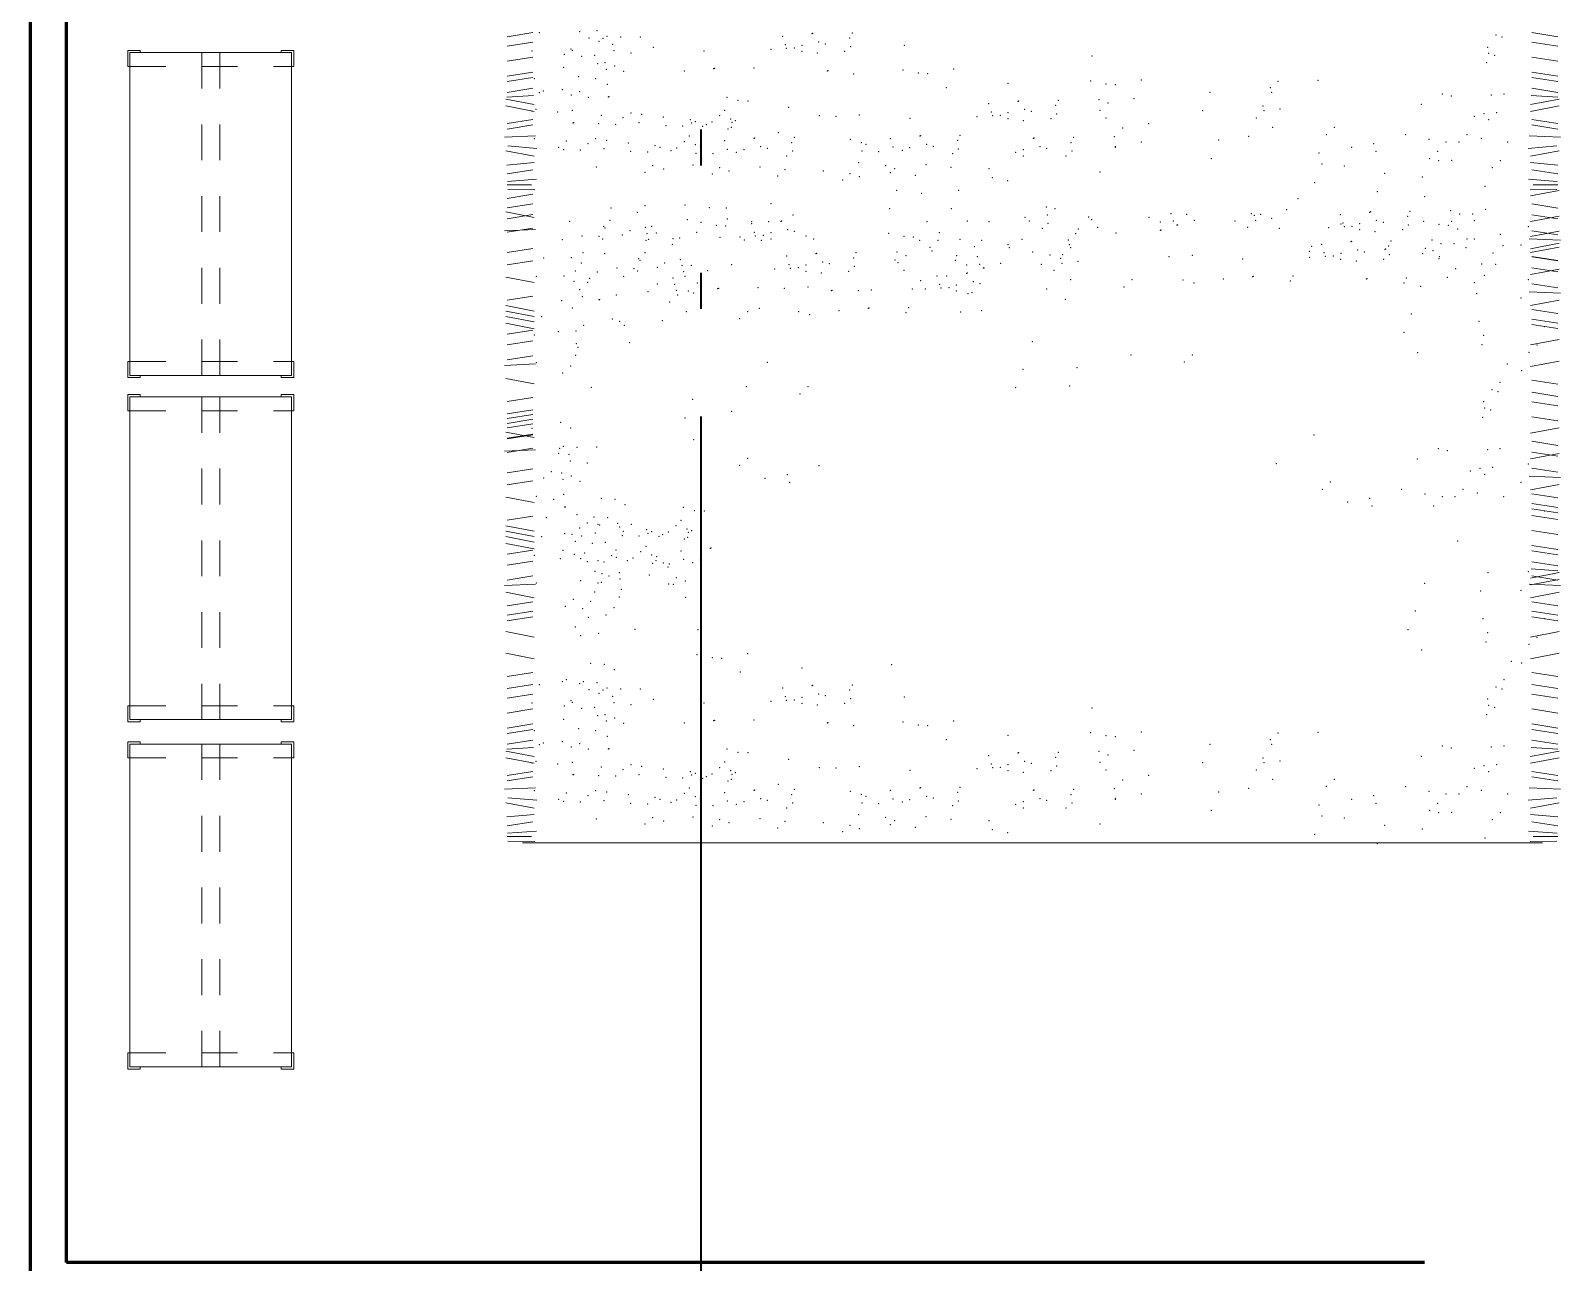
# Model space of a CAD drawing. Header units: metres. Extents: x 78 to 178, y -74 to 157.
# Drawn here: x 127.108 to 131.372, y 16.656 to 20.091 of the extents above; entities that cross this region are included whole.
import ezdxf

# ---------------------------------------------------------------- set-up
doc = ezdxf.new("R2010")
doc.units = ezdxf.units.M
doc.linetypes.add('ACAD_ISO05W100', pattern=[33, 24, -3, 0, -3, 0, -3])
doc.linetypes.add('HIDDEN5', pattern=[0.07, 0.04, -0.03])
for name, color, linetype, lineweight in [('Cortes', 7, 'Continuous', 40), ('envolvente', 164, 'Continuous', 60), ('mobiliario', 252, 'Continuous', 9)]:
    doc.layers.add(name, color=color, linetype=linetype, lineweight=lineweight)

# ---------------------------------------------------------------- blocks, each defined once
blk = doc.blocks.new('10260204')
at = {"color": 8, "linetype": 'HIDDEN5'}
for p, q in [((0.0499, -0.0113), (0.0499, -0.4612)), ((0.8726, -0.0113), (0.8726, -0.4612)), ((0.0113, -0.2112), (0.9113, -0.2112)), ((0.0113, -0.2613), (0.9113, -0.2613))]:
    blk.add_line(p, q, dxfattribs=at)
for points in [[(0.0499, -0.0113), (0.0499, -0.0049), (0.0049, -0.0049), (0.0049, -0.0399), (0.0113, -0.0399)], [(0.8726, -0.0113), (0.8726, -0.0049), (0.9176, -0.0049), (0.9176, -0.0399), (0.9113, -0.0399)], [(0.0499, -0.4612), (0.0499, -0.4676), (0.0049, -0.4676), (0.0049, -0.4326), (0.0113, -0.4326)], [(0.8726, -0.4612), (0.8726, -0.4676), (0.9176, -0.4676), (0.9176, -0.4326), (0.9113, -0.4326)]]:
    blk.add_lwpolyline(points)
blk.add_lwpolyline([(0.0113, -0.4612), (0.0113, -0.0113), (0.9113, -0.0113), (0.9113, -0.4612)], close=True)

msp = doc.modelspace()

# ---------------------------------------------------------------- linework, layer by layer
at = {"layer": 'Cortes', "linetype": 'ACAD_ISO05W100', "ltscale": 0.1}
msp.add_line((128.97649, 36.51527), (128.97649, -7.32235), dxfattribs=at)
at = {"layer": 'envolvente'}
for p, q in [((127.10784, 11.5853), (127.10784, 22.65601)), ((127.20784, 16.65601), (127.20784, 22.45601)), ((130.9932, 16.65601), (127.20784, 16.65601))]:
    msp.add_line(p, q, dxfattribs=at)
at = {"layer": 'mobiliario'}
for p, q in [((128.43613, 20.07399), (128.50801, 20.08535)), ((128.43613, 20.04749), (128.50801, 20.05885)), ((131.36474, 20.07399), (131.29286, 20.08535)), ((131.36474, 20.04749), (131.29286, 20.05885)), ((128.43613, 20.00584), (128.50801, 20.0172)), ((131.36474, 20.00584), (131.29286, 20.0172)), ((128.43613, 19.9642), (128.50801, 19.97556)), ((128.43613, 19.94906), (128.50801, 19.96041)), ((131.36474, 19.9642), (131.29286, 19.97556)), ((131.36474, 19.94906), (131.29286, 19.96041)), ((128.43613, 19.91877), (128.50801, 19.93013)), ((131.36474, 19.91877), (131.29286, 19.93013)), ((128.43234, 19.89984), (128.51179, 19.8847)), ((128.43234, 19.88091), (128.51179, 19.86577)), ((128.4355, 19.90517), (128.51011, 19.91002)), ((131.36853, 19.89984), (131.28908, 19.8847)), ((131.36853, 19.88091), (131.28908, 19.86577)), ((131.36537, 19.90517), (131.29076, 19.91002)), ((128.43613, 19.8317), (128.50801, 19.84305)), ((131.36474, 19.8317), (131.29286, 19.84305)), ((128.42856, 19.79384), (128.51558, 19.79762)), ((128.43613, 19.81655), (128.50801, 19.82791)), ((131.37231, 19.79384), (131.28529, 19.79762)), ((131.36474, 19.81655), (131.29286, 19.82791)), ((128.43234, 19.75598), (128.51179, 19.74083)), ((128.43841, 19.76944), (128.51883, 19.76265)), ((131.36246, 19.76944), (131.28204, 19.76265)), ((131.36853, 19.75598), (131.28908, 19.74083)), ((128.4355, 19.71611), (128.51205, 19.7229)), ((128.43613, 19.69162), (128.50801, 19.70298)), ((131.36537, 19.71611), (131.28882, 19.7229)), ((131.36474, 19.69162), (131.29286, 19.70298)), ((128.43613, 19.66133), (128.50423, 19.66133)), ((128.43744, 19.67054), (128.51786, 19.67636)), ((131.36343, 19.67054), (131.28301, 19.67636)), ((131.36474, 19.66133), (131.29664, 19.66133)), ((128.43613, 19.6232), (128.50801, 19.63456)), ((128.43841, 19.64824), (128.51302, 19.64727)), ((131.36246, 19.64824), (131.28785, 19.64727)), ((131.36853, 19.64548), (131.28908, 19.63034)), ((128.43234, 19.58535), (128.51179, 19.5702)), ((128.43613, 19.5967), (128.50801, 19.60806)), ((128.43613, 19.56642), (128.50801, 19.57777)), ((128.43613, 19.56642), (128.50801, 19.57777)), ((131.36474, 19.59626), (131.29286, 19.60762)), ((131.36474, 19.56598), (131.29286, 19.57733)), ((128.42856, 19.53234), (128.51558, 19.53613)), ((128.43613, 19.52856), (128.50801, 19.53992)), ((131.36853, 19.57355), (131.28908, 19.5584)), ((131.36853, 19.53188), (131.28908, 19.51674)), ((131.36474, 19.52151), (131.29286, 19.53286)), ((131.37231, 19.50636), (131.28529, 19.51015)), ((131.36853, 19.49781), (131.28908, 19.48267)), ((128.43613, 19.47177), (128.50801, 19.48313)), ((128.43613, 19.4377), (128.50801, 19.44905)), ((131.36853, 19.48743), (131.28908, 19.47229)), ((131.36474, 19.44958), (131.29286, 19.46093)), ((131.36474, 19.44859), (131.29286, 19.45995)), ((128.43234, 19.40362), (128.51179, 19.38848)), ((131.36853, 19.42588), (131.28908, 19.41073)), ((131.36474, 19.41831), (131.29286, 19.42966)), ((131.37231, 19.35869), (131.28529, 19.36248)), ((131.36474, 19.37384), (131.29286, 19.38519)), ((128.43234, 19.32412), (128.51179, 19.30898)), ((128.43613, 19.33927), (128.50801, 19.35062)), ((131.36853, 19.33976), (131.28908, 19.32462)), ((128.43234, 19.30898), (128.51179, 19.29384)), ((128.43234, 19.29384), (128.51179, 19.27869)), ((131.36474, 19.30191), (131.29286, 19.31326)), ((131.36474, 19.2754), (131.29286, 19.28676)), ((128.43234, 19.27491), (128.51179, 19.25976)), ((128.43613, 19.24462), (128.50801, 19.25598)), ((131.36474, 19.26026), (131.29286, 19.27162)), ((128.43613, 19.21433), (128.50801, 19.22569)), ((131.36853, 19.22997), (131.28908, 19.21483)), ((128.42856, 19.15754), (128.51558, 19.16133)), ((128.43613, 19.17269), (128.50801, 19.18405)), ((131.36853, 19.1694), (131.28908, 19.15426)), ((128.43234, 19.12072), (128.51179, 19.10557)), ((131.36474, 19.10504), (131.29286, 19.1164)), ((128.43613, 19.05636), (128.50801, 19.06772)), ((131.36474, 19.07097), (131.29286, 19.08233)), ((128.43613, 19.02229), (128.50801, 19.03364)), ((128.43613, 19.00944), (128.50801, 19.02079)), ((131.36474, 19.04447), (131.29286, 19.05583)), ((128.43613, 18.99578), (128.50801, 19.00714)), ((128.43613, 18.98293), (128.50801, 18.99429)), ((131.36853, 18.9837), (131.28908, 18.96856)), ((131.36474, 19.00282), (131.29286, 19.01418)), ((128.43234, 18.97158), (128.51179, 18.95643)), ((128.43613, 18.95414), (128.50801, 18.9655)), ((128.43613, 18.95265), (128.50801, 18.96401)), ((128.43613, 18.95265), (128.50801, 18.96401)), ((131.36474, 18.93448), (131.29286, 18.94584)), ((128.42856, 18.91858), (128.51558, 18.92236)), ((128.43613, 18.91479), (128.50801, 18.92615)), ((131.36853, 18.91177), (131.28908, 18.89663)), ((131.36474, 18.9042), (131.29286, 18.91556)), ((128.43613, 18.858), (128.50801, 18.86936)), ((131.36474, 18.85973), (131.29286, 18.87109)), ((128.43613, 18.82393), (128.50801, 18.83529)), ((131.37231, 18.84458), (131.28529, 18.84837)), ((131.36853, 18.82566), (131.28908, 18.81051)), ((128.43234, 18.78986), (128.51179, 18.77471)), ((131.36474, 18.7878), (131.29286, 18.79915)), ((131.36474, 18.7613), (131.29286, 18.77265)), ((128.43613, 18.7255), (128.50801, 18.73685)), ((131.36474, 18.74615), (131.29286, 18.75751)), ((131.36474, 18.72725), (131.29286, 18.73861)), ((128.43234, 18.71035), (128.51179, 18.69521)), ((128.43234, 18.69521), (128.51179, 18.68007)), ((128.43234, 18.68007), (128.51179, 18.66492)), ((131.36474, 18.68561), (131.29286, 18.69697)), ((128.43234, 18.66114), (128.51179, 18.64599)), ((128.43613, 18.63085), (128.50801, 18.64221)), ((131.36474, 18.64396), (131.29286, 18.65532)), ((131.36474, 18.62882), (131.29286, 18.64018)), ((128.43613, 18.60056), (128.50801, 18.61192)), ((131.36474, 18.59853), (131.29286, 18.60989)), ((128.43613, 18.55892), (128.50801, 18.57028)), ((131.36853, 18.5796), (131.28908, 18.56446)), ((131.36853, 18.56068), (131.28908, 18.54553)), ((131.36537, 18.58494), (131.29076, 18.58978)), ((131.36474, 18.55892), (131.29286, 18.57028)), ((128.42856, 18.54378), (128.51558, 18.54756)), ((128.43234, 18.52485), (128.51179, 18.5097)), ((131.37231, 18.54378), (131.28529, 18.54756)), ((131.36853, 18.52485), (131.28908, 18.5097)), ((128.43613, 18.48699), (128.50801, 18.49835)), ((128.43613, 18.46049), (128.50801, 18.47185)), ((131.36474, 18.48699), (131.29286, 18.49835)), ((131.36474, 18.46049), (131.29286, 18.47185)), ((128.43613, 18.44534), (128.50801, 18.4567)), ((131.36474, 18.44534), (131.29286, 18.4567)), ((128.43234, 18.41506), (128.51179, 18.39991)), ((131.36853, 18.41506), (131.28908, 18.39991)), ((128.43234, 18.35448), (128.51179, 18.33934)), ((131.36853, 18.35448), (131.28908, 18.33934)), ((128.43613, 18.29013), (128.50801, 18.30148)), ((131.36474, 18.29013), (131.29286, 18.30148)), ((128.43613, 18.25605), (128.50801, 18.26741)), ((131.36474, 18.25605), (131.29286, 18.26741)), ((128.43613, 18.22955), (128.50801, 18.24091)), ((131.36474, 18.22955), (131.29286, 18.24091)), ((128.43613, 18.18791), (128.50801, 18.19926)), ((131.36474, 18.18791), (131.29286, 18.19926)), ((128.43613, 18.14626), (128.50801, 18.15762)), ((128.43613, 18.13112), (128.50801, 18.14248)), ((131.36474, 18.14626), (131.29286, 18.15762)), ((131.36474, 18.13112), (131.29286, 18.14248)), ((128.43234, 18.0819), (128.51179, 18.06676)), ((128.4355, 18.08724), (128.51011, 18.09208)), ((128.43613, 18.10083), (128.50801, 18.11219)), ((131.36853, 18.0819), (131.28908, 18.06676)), ((131.36537, 18.08724), (131.29076, 18.09208)), ((131.36474, 18.10083), (131.29286, 18.11219)), ((128.43234, 18.06297), (128.51179, 18.04783)), ((131.36853, 18.06297), (131.28908, 18.04783)), ((128.43613, 18.01376), (128.50801, 18.02512)), ((128.43613, 17.99862), (128.50801, 18.00997)), ((131.36474, 18.01376), (131.29286, 18.02512)), ((131.36474, 17.99862), (131.29286, 18.00997)), ((128.42856, 17.9759), (128.51558, 17.97969)), ((131.37231, 17.9759), (131.28529, 17.97969)), ((128.43234, 17.93804), (128.51179, 17.9229)), ((128.43841, 17.9515), (128.51883, 17.94471)), ((131.36246, 17.9515), (131.28204, 17.94471)), ((131.36853, 17.93804), (131.28908, 17.9229)), ((128.4355, 17.89817), (128.51205, 17.90496)), ((128.43613, 17.87368), (128.50801, 17.88504)), ((131.36537, 17.89817), (131.28882, 17.90496)), ((131.36474, 17.87368), (131.29286, 17.88504)), ((128.43613, 17.8434), (128.50423, 17.8434)), ((128.43744, 17.85261), (128.51786, 17.85842)), ((128.43841, 17.83031), (128.51302, 17.82934)), ((131.32198, 17.82586), (128.47889, 17.82586)), ((131.36343, 17.85261), (131.28301, 17.85842)), ((131.36246, 17.83031), (131.28785, 17.82934)), ((131.36474, 17.8434), (131.29664, 17.8434))]:
    msp.add_line(p, q, dxfattribs=at)
for p in [(128.63829, 20.08765), (128.68669, 20.09066), (128.5262, 20.08533), (128.66439, 20.07063), (128.69192, 20.0608), (128.70392, 20.06973), (128.71436, 20.07538), (128.73003, 20.05272), (128.75232, 20.07275), (128.80752, 20.07342), (128.8439, 20.044), (129.20403, 20.07533), (129.21135, 20.05159), (129.25799, 20.05009), (129.28603, 20.08205), (129.2882, 20.08302), (129.30472, 20.05894), (129.32344, 20.0539), (129.3913, 20.07012), (129.39342, 20.04638), (129.39811, 20.08437), (129.54301, 20.05034), (131.1699, 20.04476), (131.19268, 20.07898), (131.20983, 20.07328), (128.50563, 20.03388), (128.59609, 20.02515), (128.61442, 20.04011), (128.61772, 20.03619), (128.64383, 20.01918), (128.68006, 20.02219), (128.70946, 20.00127), (128.73368, 20.03479), (128.78142, 20.02881), (128.98459, 20.03419), (129.17141, 20.03891), (129.21498, 20.0413), (129.23685, 20.04272), (129.25784, 20.03291), (129.30094, 20.02811), (129.37755, 20.03291), (130.0662, 20.0199), (131.16697, 20.0018), (131.17211, 20.02753), (131.18926, 20.02183), (128.59386, 19.98865), (128.63562, 19.96263), (128.68861, 19.99849), (128.71311, 19.98333), (128.73635, 19.99252), (128.76085, 19.97736), (128.93027, 19.97792), (129.01227, 19.98465), (129.01444, 19.98562), (129.12435, 19.98696), (129.32861, 19.97856), (129.33079, 19.97953), (129.40259, 19.97029), (129.53997, 19.98123), (129.58283, 19.97283), (129.60865, 19.97081), (129.68129, 19.98348), (128.51191, 19.95666), (128.5262, 19.91806), (128.53707, 19.92251), (128.59055, 19.92634), (128.63829, 19.92037), (128.68336, 19.95666), (128.71578, 19.94107), (129.66072, 19.93203), (129.83278, 19.94368), (130.06316, 19.95079), (130.10602, 19.9424), (130.13184, 19.94037), (130.20448, 19.95305), (130.39565, 19.91892), (130.56353, 19.93211), (130.56709, 19.91892), (130.58476, 19.94983), (130.69684, 19.95214), (128.61505, 19.91118), (128.66279, 19.90521), (128.71799, 19.90588), (128.71978, 19.90657), (129.04887, 19.90521), (129.07958, 19.89634), (129.10755, 19.89495), (129.22076, 19.87719), (129.77845, 19.88741), (129.86045, 19.89413), (129.86262, 19.8951), (129.96573, 19.8822), (129.97254, 19.89645), (130.08637, 19.89879), (130.11127, 19.88892), (130.18391, 19.90159), (130.54297, 19.88066), (130.59104, 19.87261), (130.98479, 19.88525), (131.04353, 19.91377), (131.0681, 19.90866), (131.18018, 19.91098), (131.21497, 19.91377), (128.50563, 19.8666), (128.5165, 19.87106), (128.57694, 19.86372), (128.61772, 19.86892), (128.61993, 19.83373), (128.62172, 19.83442), (128.69178, 19.83156), (128.69921, 19.85512), (128.73843, 19.83006), (128.75965, 19.84778), (128.78142, 19.86154), (128.80387, 19.83387), (128.8113, 19.85743), (128.87174, 19.85009), (128.94692, 19.84257), (128.95082, 19.83306), (128.96044, 19.83753), (129.00708, 19.83604), (129.02831, 19.85375), (129.04249, 19.86897), (129.05901, 19.84489), (129.0629, 19.83537), (129.07253, 19.83985), (129.30623, 19.85377), (129.35288, 19.85227), (129.41832, 19.85608), (129.55901, 19.84628), (129.74583, 19.85099), (129.78577, 19.86367), (129.7894, 19.85338), (129.81127, 19.8548), (129.83226, 19.84499), (129.83242, 19.86217), (129.87536, 19.84019), (129.87914, 19.87102), (129.89786, 19.86598), (129.95197, 19.84499), (129.96784, 19.85846), (130.08898, 19.86889), (130.10575, 19.8473), (130.22465, 19.83193), (130.37508, 19.86747), (130.52423, 19.84744), (130.54652, 19.86747), (131.1327, 19.85203), (131.15962, 19.85952), (131.17211, 19.84229), (131.1944, 19.86232), (128.51191, 19.78939), (128.68336, 19.78939), (128.87906, 19.82635), (128.9257, 19.82486), (128.94443, 19.79682), (128.98152, 19.82419), (128.99114, 19.82867), (129.0515, 19.81667), (129.06113, 19.82115), (129.12433, 19.79064), (129.12651, 19.79161), (129.1922, 19.80686), (129.23642, 19.79296), (129.3926, 19.78769), (129.50469, 19.79), (129.58669, 19.79673), (129.58886, 19.7977), (129.69877, 19.79904), (129.90303, 19.79064), (129.90521, 19.79161), (130.01512, 19.79296), (130.12896, 19.7953), (130.15201, 19.81926), (130.50366, 19.79598), (130.57047, 19.82116), (130.71962, 19.80113), (130.74191, 19.82116), (130.94069, 19.80058), (131.00574, 19.78804), (131.11213, 19.80058), (131.15154, 19.79084), (128.57993, 19.76525), (128.59373, 19.75941), (128.60116, 19.78296), (128.64037, 19.75791), (128.66159, 19.77563), (128.70581, 19.76172), (128.71324, 19.78528), (128.77368, 19.77794), (128.781, 19.7542), (128.82764, 19.75271), (128.84886, 19.77042), (128.86238, 19.76538), (128.89308, 19.75652), (128.90902, 19.76389), (128.93025, 19.7816), (128.96095, 19.77274), (128.96307, 19.749), (128.97447, 19.7677), (129.00971, 19.7475), (129.04233, 19.78392), (129.04965, 19.76018), (129.07516, 19.75131), (129.0963, 19.75868), (129.14302, 19.76753), (129.16174, 19.76249), (129.22961, 19.77871), (129.23172, 19.75497), (129.42331, 19.77882), (129.42542, 19.75509), (129.43682, 19.77379), (129.47207, 19.75359), (129.51201, 19.76627), (129.53751, 19.7574), (129.55865, 19.76477), (129.60538, 19.77362), (129.6241, 19.76858), (129.67821, 19.74759), (129.69196, 19.7848), (129.69408, 19.76106), (129.85386, 19.75131), (129.875, 19.75868), (129.92173, 19.76753), (129.94044, 19.76249), (130.00831, 19.77871), (130.01043, 19.75497), (130.13144, 19.7678), (130.13156, 19.7654), (130.20408, 19.78048), (130.42004, 19.78562), (130.69905, 19.74967), (130.79026, 19.76504), (130.85196, 19.77533), (130.85842, 19.75427), (131.02986, 19.75427), (131.05381, 19.77999), (131.08984, 19.78055), (131.22525, 19.77999), (128.68524, 19.71027), (128.84181, 19.71393), (128.87252, 19.70506), (128.9539, 19.71624), (129.02909, 19.70872), (129.14117, 19.71104), (129.21116, 19.70352), (129.21585, 19.7415), (129.41626, 19.72233), (129.49144, 19.71481), (129.51694, 19.70595), (129.60353, 19.71713), (129.67351, 19.70961), (129.77959, 19.70599), (129.87485, 19.7415), (129.99455, 19.7415), (130.39948, 19.73417), (130.70799, 19.71873), (130.76969, 19.71359), (131.00757, 19.73424), (131.03324, 19.72854), (131.06927, 19.72909), (131.18239, 19.70851), (131.20468, 19.72854), (128.82059, 19.69621), (129.00786, 19.69101), (129.05459, 19.69986), (129.18993, 19.6858), (129.31724, 19.6999), (129.3712, 19.67467), (129.39242, 19.69238), (129.41792, 19.68352), (129.50451, 19.6947), (129.57449, 19.68718), (129.789, 19.68082), (129.83187, 19.67243), (130.08858, 19.69632), (130.68742, 19.66728), (130.88282, 19.69301), (130.987, 19.68279), (129.52214, 19.64591), (129.59219, 19.63755), (129.69528, 19.64591), (130.64112, 19.62259), (130.86225, 19.64155), (130.99411, 19.62793), (131.16182, 19.65706), (128.72589, 19.5964), (128.79888, 19.58465), (128.8201, 19.60237), (128.93219, 19.60468), (128.99987, 19.59694), (129.04697, 19.5964), (129.17193, 19.60858), (129.23292, 19.57653), (129.50282, 19.59477), (129.67471, 19.59445), (129.93887, 19.59919), (129.94219, 19.57712), (129.96344, 19.59407), (130.28715, 19.58079), (130.3305, 19.57832), (130.51074, 19.58087), (130.51943, 19.57557), (130.53656, 19.57884), (130.6092, 19.59152), (130.75885, 19.57797), (130.84085, 19.5847), (130.84302, 19.58567), (130.95293, 19.58701), (131.06677, 19.58935), (131.09167, 19.57948), (131.12772, 19.57921), (131.16431, 19.59216), (128.61094, 19.55942), (128.70532, 19.54494), (128.70933, 19.54031), (128.72303, 19.56173), (128.77831, 19.5332), (128.82141, 19.54263), (128.83921, 19.54516), (128.93814, 19.56379), (128.9766, 19.5561), (129.01946, 19.54771), (129.04527, 19.54568), (129.05023, 19.5661), (129.11761, 19.55231), (129.11791, 19.55835), (129.16501, 19.55781), (129.1996, 19.55904), (129.20178, 19.56001), (129.21829, 19.53593), (129.60679, 19.55781), (129.71888, 19.56013), (129.77993, 19.55781), (129.88013, 19.57066), (129.89202, 19.56013), (129.92843, 19.53991), (129.94431, 19.55338), (130.02804, 19.53744), (130.05696, 19.57168), (130.06544, 19.56381), (130.08221, 19.54221), (130.22544, 19.5705), (130.25669, 19.53378), (130.25741, 19.55724), (130.25886, 19.53475), (130.2936, 19.55972), (130.30379, 19.54919), (130.30548, 19.54919), (130.35154, 19.56238), (130.46504, 19.55972), (130.50069, 19.54235), (130.52299, 19.56238), (130.5675, 19.56753), (130.58863, 19.54006), (130.72623, 19.54156), (130.76069, 19.55171), (130.76617, 19.55423), (130.7698, 19.54395), (130.79167, 19.54537), (130.81266, 19.53556), (130.81281, 19.55274), (130.85954, 19.56159), (130.87826, 19.55655), (130.93237, 19.53556), (130.94612, 19.57277), (130.94824, 19.54903), (130.99108, 19.55882), (131.03394, 19.55043), (131.05975, 19.5484), (131.06937, 19.55945), (131.08614, 19.53786), (131.13239, 19.56108), (131.28302, 19.54444), (128.59037, 19.50796), (128.64539, 19.51868), (128.69203, 19.51718), (128.70246, 19.51028), (128.75747, 19.52099), (128.82336, 19.50636), (128.82638, 19.52515), (128.83117, 19.50858), (128.85239, 19.5263), (128.89635, 19.49462), (128.89817, 19.51118), (128.91757, 19.51234), (128.96448, 19.52861), (129.02966, 19.51465), (129.08498, 19.5159), (129.09735, 19.5069), (129.12493, 19.52857), (129.12855, 19.51829), (129.14444, 19.50636), (129.15043, 19.51971), (129.17141, 19.5099), (129.17157, 19.52708), (129.23701, 19.53089), (129.2694, 19.51855), (129.29112, 19.5099), (129.49979, 19.52566), (129.54265, 19.51727), (129.56846, 19.51524), (129.58623, 19.50636), (129.63726, 19.50657), (129.6411, 19.52792), (129.69831, 19.50867), (129.73814, 19.48865), (129.75936, 19.50636), (129.83227, 19.49379), (129.87145, 19.50867), (130.00016, 19.50698), (130.00371, 19.49379), (130.02138, 19.5247), (130.13347, 19.52701), (130.67917, 19.48961), (130.70636, 19.49544), (130.78836, 19.50217), (130.79054, 19.50314), (130.85576, 19.53075), (130.89364, 19.49023), (130.90045, 19.50448), (131.01428, 19.50682), (131.03918, 19.49695), (131.07524, 19.49668), (131.11182, 19.50962), (131.13241, 19.50982), (131.20505, 19.5225), (131.21237, 19.49112), (131.26245, 19.49298), (128.53814, 19.4572), (128.61558, 19.45823), (128.64736, 19.4717), (128.70841, 19.46938), (128.80279, 19.45491), (128.8068, 19.45028), (128.8205, 19.4717), (128.91888, 19.45259), (129.21508, 19.46228), (129.29707, 19.469), (129.29925, 19.46997), (129.40235, 19.45707), (129.40916, 19.47132), (129.51712, 19.45163), (129.523, 19.47366), (129.54789, 19.46379), (129.61496, 19.48654), (129.62054, 19.47646), (129.6856, 19.45045), (129.68917, 19.46328), (129.74731, 19.46074), (129.83603, 19.48599), (129.90108, 19.47345), (129.94915, 19.46541), (129.97959, 19.45553), (129.98518, 19.46596), (130.00747, 19.48599), (130.02766, 19.44748), (130.28079, 19.46031), (130.34623, 19.46412), (130.48693, 19.45431), (130.67236, 19.47536), (130.67374, 19.45903), (130.71368, 19.4717), (130.71731, 19.46142), (130.73919, 19.46284), (130.76017, 19.45303), (130.76033, 19.47021), (130.80328, 19.44822), (130.80705, 19.47905), (130.82577, 19.47402), (130.87988, 19.45303), (130.88343, 19.48121), (130.88561, 19.48218), (130.89575, 19.4665), (130.98871, 19.46927), (130.99552, 19.48352), (131.01689, 19.47692), (131.03366, 19.45533), (131.03517, 19.46087), (131.10935, 19.48586), (131.18448, 19.47104), (128.51757, 19.40575), (128.59501, 19.40678), (128.6268, 19.42024), (128.64325, 19.44294), (128.68784, 19.41793), (128.74286, 19.42864), (128.76075, 19.40536), (128.7895, 19.42715), (128.79993, 19.42024), (128.85494, 19.43096), (128.87578, 19.44317), (128.92385, 19.43512), (128.92864, 19.41855), (128.9322, 19.40536), (128.94986, 19.43627), (128.99564, 19.42115), (129.06195, 19.43858), (129.18246, 19.42586), (129.2224, 19.43854), (129.22602, 19.42825), (129.2479, 19.42967), (129.26889, 19.41986), (129.26904, 19.43704), (129.31199, 19.41506), (129.31577, 19.44589), (129.33448, 19.44085), (129.38859, 19.41986), (129.40447, 19.43333), (129.5256, 19.44376), (129.54237, 19.42217), (129.63485, 19.40701), (129.66128, 19.4068), (129.71684, 19.41373), (129.71757, 19.43719), (129.71902, 19.4147), (129.75376, 19.43968), (129.76395, 19.42915), (129.76564, 19.42915), (129.8117, 19.44234), (129.9252, 19.43968), (129.96085, 19.42231), (129.98315, 19.44234), (130.5146, 19.40476), (130.51677, 19.40573), (130.62669, 19.40708), (131.05687, 19.40333), (131.07992, 19.42729), (131.15256, 19.43996), (131.15989, 19.40859), (131.1918, 19.43967), (128.62268, 19.39149), (128.63835, 19.36884), (128.66064, 19.38887), (128.66662, 19.40021), (128.82923, 19.36256), (128.85456, 19.38456), (128.89832, 19.40114), (128.90329, 19.38367), (128.90807, 19.3671), (128.94131, 19.36487), (128.96664, 19.38688), (129.02331, 19.3716), (129.02549, 19.37257), (129.1354, 19.37392), (129.20927, 19.37188), (129.27471, 19.37569), (129.33966, 19.36551), (129.34183, 19.36648), (129.41541, 19.36588), (129.45175, 19.36783), (129.56558, 19.37017), (129.58863, 19.39413), (129.60223, 19.37059), (129.64217, 19.38327), (129.64579, 19.37298), (129.66767, 19.3744), (129.68866, 19.36459), (129.68881, 19.38177), (129.73553, 19.39062), (129.75425, 19.38558), (129.94028, 19.37085), (130.0071, 19.39603), (130.15624, 19.376), (130.17854, 19.39603), (130.32052, 19.39572), (130.35122, 19.38686), (130.4326, 19.39804), (130.61987, 19.39283), (130.83095, 19.39868), (130.83312, 19.39964), (130.93622, 19.38674), (130.94303, 19.40099), (130.98268, 19.37834), (131.132, 19.38851), (131.28302, 19.39677), (128.58838, 19.33831), (128.64605, 19.34876), (128.69243, 19.34071), (128.69412, 19.34071), (128.74019, 19.3539), (128.88933, 19.33388), (128.91163, 19.3539), (128.95615, 19.35905), (129.55517, 19.31864), (129.72109, 19.35766), (129.73176, 19.35979), (129.99267, 19.34193), (131.13932, 19.35714), (131.26245, 19.34531), (128.53217, 19.29338), (128.61778, 19.31738), (128.72984, 19.28689), (128.7501, 19.28067), (128.86877, 19.28242), (128.93558, 19.3076), (129.08473, 19.28757), (129.10702, 19.3076), (129.1389, 19.31684), (129.249, 19.30729), (129.2797, 19.29842), (129.36108, 19.3096), (129.44308, 19.31633), (129.44526, 19.3173), (129.54836, 19.3044), (129.70052, 19.30621), (129.75943, 19.31024), (130.95697, 19.30116), (131.1456, 19.27992), (128.5116, 19.24193), (128.57941, 19.25135), (128.62784, 19.2534), (128.64957, 19.26923), (128.7629, 19.26917), (130.9364, 19.2497), (131.15885, 19.24111), (131.32809, 19.26579), (128.629, 19.21778), (128.63345, 19.20733), (128.7776, 19.22117), (129.90012, 19.22358), (130.97461, 19.19293), (131.15371, 19.21538), (131.28523, 19.1943), (131.30752, 19.21433), (128.51788, 19.16471), (128.61288, 19.15587), (128.62717, 19.18564), (129.16168, 19.16583), (130.0245, 19.15098), (130.17492, 19.18652), (130.32407, 19.16649), (130.34637, 19.18652), (131.22449, 19.16158), (128.59059, 19.13584), (129.87441, 19.1464), (131.20392, 19.11012), (131.26466, 19.14285), (128.6707, 19.09613), (128.95298, 19.06255), (129.10341, 19.09809), (129.25256, 19.07806), (129.27485, 19.09809), (129.85384, 19.09495), (130.00393, 19.09953), (131.18163, 19.09009), (131.19878, 19.0844), (129.06195, 19.02958), (131.15885, 19.05587), (131.16106, 19.03864), (131.17821, 19.03294), (128.50563, 18.98218), (128.58574, 18.99848), (128.61342, 18.98319), (128.93241, 19.0111), (131.15592, 19.01291), (128.95615, 18.95005), (130.6858, 18.96326), (128.57993, 18.91261), (128.58241, 18.92609), (128.59285, 18.93173), (128.60852, 18.90908), (128.63081, 18.92911), (128.68601, 18.92978), (129.10702, 18.8986), (130.97374, 18.89637), (131.03248, 18.92489), (131.05705, 18.91978), (131.16914, 18.92209), (131.20392, 18.92489), (128.55936, 18.86115), (128.58795, 18.85763), (128.61217, 18.89114), (128.6599, 18.88517), (129.08473, 18.87857), (129.21707, 18.85277), (129.30579, 18.87802), (130.57999, 18.88373), (131.12165, 18.86315), (131.14857, 18.87064), (131.16106, 18.85341), (131.18335, 18.87344), (131.28302, 18.88266), (128.53814, 18.84344), (128.5916, 18.83969), (128.61483, 18.84888), (128.63934, 18.83372), (129.15537, 18.84248), (129.22352, 18.83171), (130.70857, 18.81224), (130.73087, 18.83227), (130.92964, 18.81169), (131.10108, 18.81169), (131.26245, 18.83121), (128.51757, 18.79198), (128.56565, 18.78394), (128.59427, 18.79743), (128.69913, 18.78656), (128.73709, 18.78394), (128.76476, 18.76865), (130.77921, 18.77616), (130.84092, 18.78645), (130.84737, 18.76538), (130.99469, 18.79916), (131.01881, 18.76538), (131.04276, 18.79111), (131.07879, 18.79166), (131.14049, 18.80195), (131.21421, 18.79111), (128.54508, 18.73248), (128.59648, 18.76224), (128.59827, 18.76293), (128.63083, 18.74108), (128.67856, 18.73511), (128.71652, 18.73248), (128.92098, 18.72533), (128.92736, 18.76157), (128.95807, 18.7527), (128.98603, 18.75131), (131.32809, 18.75168), (128.53217, 18.67961), (128.59652, 18.6879), (128.61692, 18.68642), (128.63814, 18.70414), (128.64426, 18.68193), (128.6599, 18.7179), (128.68236, 18.69023), (128.68979, 18.71379), (128.69423, 18.71245), (128.7442, 18.71719), (128.75023, 18.70645), (128.75754, 18.68271), (128.75986, 18.69454), (128.78216, 18.71457), (128.80419, 18.68122), (128.82541, 18.69893), (128.8293, 18.68941), (128.83893, 18.69389), (128.86001, 18.68055), (128.86963, 18.68503), (128.88557, 18.6924), (128.90679, 18.71011), (128.9375, 18.70125), (128.94139, 18.69173), (128.95101, 18.69621), (128.59173, 18.64164), (128.62593, 18.66697), (128.67366, 18.661), (128.70989, 18.66401), (128.7393, 18.64309), (128.80874, 18.63796), (128.82292, 18.65318), (128.92082, 18.64027), (128.92999, 18.67303), (128.93962, 18.67751), (129.00282, 18.647), (129.00499, 18.64797), (131.08628, 18.66763), (128.5116, 18.62816), (128.5843, 18.61808), (128.62369, 18.63047), (128.64159, 18.61853), (128.65217, 18.6343), (128.65949, 18.61056), (128.68933, 18.61256), (128.70613, 18.60907), (128.72735, 18.62678), (128.74087, 18.62174), (128.77157, 18.61288), (128.78751, 18.62025), (128.83944, 18.6291), (128.84156, 18.60536), (128.85135, 18.61259), (128.85296, 18.62406), (128.87161, 18.60637), (128.88441, 18.59488), (128.8882, 18.60386), (128.92814, 18.61654), (128.95364, 18.60767), (128.97479, 18.61504), (128.51788, 18.55094), (128.64159, 18.55692), (128.68143, 18.58293), (128.68933, 18.55094), (128.69908, 18.55257), (128.70092, 18.57706), (128.7203, 18.57029), (128.74936, 18.5791), (128.751, 18.56142), (128.83239, 18.5726), (128.90757, 18.56508), (128.93308, 18.55622), (131.17093, 18.57954), (131.28302, 18.58185), (128.68036, 18.5256), (128.74869, 18.51134), (128.75496, 18.53303), (128.88635, 18.54737), (128.89911, 18.54687), (128.93404, 18.51039), (130.99373, 18.54929), (131.15037, 18.52808), (131.26245, 18.5304), (128.59873, 18.48543), (128.62103, 18.50546), (128.64647, 18.47946), (128.66876, 18.49949), (128.73439, 18.48158), (130.96802, 18.47211), (128.6259, 18.42801), (128.66218, 18.45516), (128.7121, 18.46155), (131.15665, 18.45087), (131.32809, 18.45087), (128.64162, 18.40371), (128.69153, 18.4101), (128.79222, 18.42184), (128.96859, 18.42032), (130.94745, 18.42065), (131.16476, 18.38633), (131.1699, 18.41205), (131.30752, 18.39941), (128.96555, 18.35121), (129.00841, 18.34282), (129.03422, 18.34079), (129.10687, 18.35347), (130.98565, 18.36388), (131.28523, 18.37939), (128.66929, 18.3268), (128.70725, 18.32418), (128.73493, 18.30889), (129.0863, 18.30201), (129.25836, 18.31366), (129.50847, 18.32247), (131.23554, 18.33252), (131.26466, 18.32793), (128.5262, 18.2674), (128.59055, 18.27568), (128.60099, 18.28132), (128.63829, 18.26971), (128.64873, 18.27535), (128.66439, 18.2527), (128.68669, 18.27273), (128.71436, 18.25744), (128.75232, 18.25481), (128.80752, 18.25548), (129.20403, 18.25739), (129.28603, 18.26412), (129.2882, 18.26509), (129.3913, 18.25218), (129.39811, 18.26643), (131.19268, 18.26104), (131.20983, 18.25534), (131.21497, 18.28107), (128.50563, 18.21594), (128.61442, 18.22217), (128.61772, 18.21826), (128.69192, 18.24287), (128.70392, 18.2518), (128.73003, 18.23479), (128.73368, 18.21685), (128.78142, 18.21088), (128.8439, 18.22607), (128.98459, 18.21626), (129.17141, 18.22097), (129.21135, 18.23365), (129.21498, 18.22337), (129.23685, 18.22479), (129.25784, 18.21497), (129.25799, 18.23215), (129.30094, 18.21017), (129.30472, 18.241), (129.32344, 18.23597), (129.37755, 18.21498), (129.39342, 18.22845), (129.54301, 18.2324), (131.1699, 18.22682), (131.17211, 18.20959), (128.59386, 18.17072), (128.59609, 18.20721), (128.64383, 18.20124), (128.68006, 18.20426), (128.68861, 18.18056), (128.70946, 18.18333), (128.73635, 18.17458), (129.01227, 18.16671), (129.01444, 18.16768), (129.12435, 18.16903), (130.0662, 18.20196), (131.16697, 18.18386), (131.18926, 18.20389), (128.51191, 18.13873), (128.63562, 18.1447), (128.68336, 18.13873), (128.71311, 18.1654), (128.76085, 18.15942), (128.93027, 18.15999), (129.32861, 18.16062), (129.33079, 18.16159), (129.40259, 18.15235), (129.53997, 18.16329), (129.58283, 18.1549), (129.60865, 18.15287), (129.68129, 18.16555), (129.83278, 18.12574), (130.06316, 18.13285), (130.10602, 18.12446), (130.20448, 18.13511), (130.58476, 18.13189), (130.69684, 18.1342), (128.5262, 18.10012), (128.53707, 18.10457), (128.59055, 18.1084), (128.61505, 18.09324), (128.63829, 18.10243), (128.66279, 18.08727), (128.71578, 18.12313), (128.71799, 18.08794), (128.71978, 18.08863), (129.04887, 18.08727), (129.66072, 18.11409), (130.13184, 18.12244), (130.18391, 18.08366), (130.39565, 18.10098), (130.56353, 18.11417), (130.56709, 18.10098), (131.04353, 18.09584), (131.0681, 18.09073), (131.18018, 18.09304), (131.21497, 18.09584), (128.50563, 18.04867), (128.5165, 18.05312), (128.57694, 18.04578), (128.61772, 18.05098), (128.78142, 18.0436), (128.8113, 18.03949), (129.04249, 18.05103), (129.07958, 18.0784), (129.10755, 18.07702), (129.22076, 18.05926), (129.77845, 18.06947), (129.78577, 18.04573), (129.83242, 18.04424), (129.86045, 18.0762), (129.86262, 18.07717), (129.87914, 18.05309), (129.89786, 18.04805), (129.96573, 18.06426), (129.96784, 18.04053), (129.97254, 18.07851), (130.08637, 18.08085), (130.08898, 18.05095), (130.11127, 18.07098), (130.37508, 18.04953), (130.54297, 18.06272), (130.54652, 18.04953), (130.59104, 18.05467), (130.98479, 18.06731), (131.15962, 18.04159), (131.1944, 18.04438), (128.61993, 18.01579), (128.62172, 18.01648), (128.69178, 18.01362), (128.69921, 18.03718), (128.73843, 18.01213), (128.75965, 18.02984), (128.80387, 18.01594), (128.87174, 18.03216), (128.87906, 18.00842), (128.9257, 18.00692), (128.94692, 18.02464), (128.95082, 18.01512), (128.96044, 18.0196), (128.98152, 18.00625), (128.99114, 18.01073), (129.00708, 18.0181), (129.02831, 18.03582), (129.0515, 17.99873), (129.05901, 18.02695), (129.06113, 18.00321), (129.0629, 18.01743), (129.07253, 18.02191), (129.30623, 18.03583), (129.35288, 18.03434), (129.41832, 18.03815), (129.55901, 18.02834), (129.74583, 18.03306), (129.7894, 18.03545), (129.81127, 18.03687), (129.83226, 18.02706), (129.87536, 18.02225), (129.95197, 18.02706), (130.10575, 18.02936), (130.15201, 18.00132), (130.22465, 18.014), (130.52423, 18.0295), (130.57047, 18.00322), (130.74191, 18.00322), (131.1327, 18.03409), (131.17211, 18.02436), (128.51191, 17.97145), (128.60116, 17.96503), (128.66159, 17.95769), (128.68336, 17.97145), (128.71324, 17.96734), (128.77368, 17.96), (128.93025, 17.96367), (128.94443, 17.97888), (128.96095, 17.9548), (129.04233, 17.96598), (129.12433, 17.97271), (129.12651, 17.97368), (129.1922, 17.98892), (129.22961, 17.96077), (129.23642, 17.97502), (129.3926, 17.96975), (129.42331, 17.96089), (129.43682, 17.95585), (129.50469, 17.97207), (129.58669, 17.97879), (129.58886, 17.97976), (129.60538, 17.95568), (129.69196, 17.96686), (129.69877, 17.98111), (129.90303, 17.97271), (129.90521, 17.97368), (130.00831, 17.96077), (130.01512, 17.97502), (130.12896, 17.97736), (130.20408, 17.96254), (130.42004, 17.96769), (130.50366, 17.97805), (130.71962, 17.98319), (130.85196, 17.9574), (130.94069, 17.98264), (131.00574, 17.9701), (131.05381, 17.96206), (131.08984, 17.96261), (131.11213, 17.98264), (131.15154, 17.9729), (131.22525, 17.96206), (128.57993, 17.94731), (128.59373, 17.94147), (128.64037, 17.93998), (128.70581, 17.94379), (128.781, 17.93627), (128.82764, 17.93477), (128.84886, 17.95249), (128.86238, 17.94745), (128.89308, 17.93858), (128.90902, 17.94595), (128.96307, 17.93106), (128.97447, 17.94976), (129.00971, 17.92956), (129.04965, 17.94224), (129.07516, 17.93338), (129.0963, 17.94074), (129.14302, 17.94959), (129.16174, 17.94456), (129.21585, 17.92357), (129.23172, 17.93704), (129.42542, 17.93715), (129.47207, 17.93565), (129.51201, 17.94833), (129.53751, 17.93946), (129.55865, 17.94683), (129.6241, 17.95064), (129.67821, 17.92965), (129.69408, 17.94312), (129.85386, 17.93338), (129.87485, 17.92356), (129.875, 17.94074), (129.92173, 17.94959), (129.94044, 17.94456), (129.99455, 17.92357), (130.01043, 17.93704), (130.13144, 17.94987), (130.13156, 17.94746), (130.39948, 17.91623), (130.69905, 17.93174), (130.79026, 17.94711), (130.85842, 17.93633), (131.00757, 17.9163), (131.02986, 17.93633), (131.06927, 17.91116), (128.68524, 17.89233), (128.82059, 17.87828), (128.84181, 17.89599), (128.87252, 17.88713), (128.9539, 17.89831), (129.00786, 17.87307), (129.02909, 17.89079), (129.05459, 17.88192), (129.14117, 17.8931), (129.21116, 17.88558), (129.31724, 17.88197), (129.39242, 17.87445), (129.41626, 17.90439), (129.49144, 17.89688), (129.50451, 17.87676), (129.51694, 17.88801), (129.57449, 17.86924), (129.60353, 17.89919), (129.67351, 17.89167), (129.77959, 17.88805), (130.08858, 17.87839), (130.70799, 17.9008), (130.76969, 17.89565), (130.88282, 17.87507), (131.03324, 17.9106), (131.18239, 17.89058), (131.20468, 17.9106), (129.18993, 17.86787), (129.3712, 17.85673), (129.41792, 17.86558), (129.789, 17.86288), (129.83187, 17.85449), (130.68742, 17.84934), (130.987, 17.86485), (131.16182, 17.83912), (130.86225, 17.82362)]:
    msp.add_point(p, dxfattribs=at)

# ---------------------------------------------------------------- block references
at = {"layer": 'mobiliario', "xscale": -1, "rotation": 90}
for p in [(127.37362, 20.0408), (127.37362, 19.08087), (127.37362, 18.11264)]:
    msp.add_blockref('10260204', p, dxfattribs=at)

doc.saveas('drawing.dxf')
